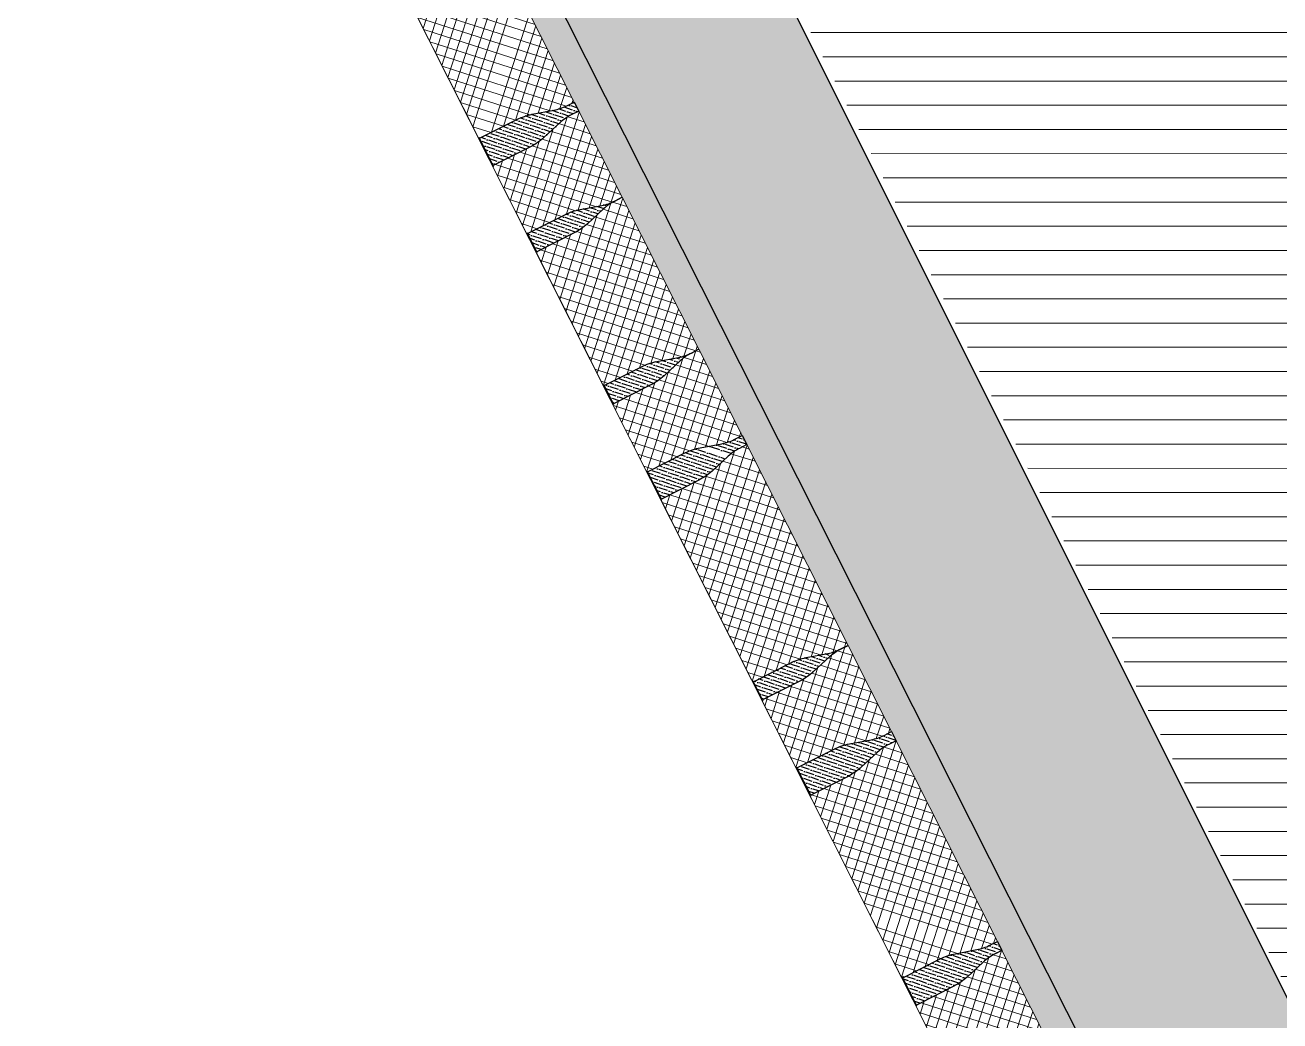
# Model space of a CAD drawing. Header units: metres. Extents: x 679304 to 680626, y 2747329 to 2750056.
# Drawn here: x 679472.212 to 679473.446, y 2747460.781 to 2747461.76 of the extents above; entities that cross this region are included whole.
import ezdxf

# ---------------------------------------------------------------- set-up
doc = ezdxf.new("R2010")
doc.units = ezdxf.units.M
doc.layers.add('-aux', color=50, linetype='Continuous', plot=False)
doc.layers.add('00_Aux', color=5, linetype='Continuous', plot=False)
for name, color, linetype, lineweight in [('02-L-seccionat', 4, 'Continuous', 5), ('3-TR Formigó', 252, 'Continuous', 0), ('3-TR terra compactada', 45, 'Continuous', 0)]:
    doc.layers.add(name, color=color, linetype=linetype, lineweight=lineweight)
doc.layers.add('3-TR tot_u', color=8, linetype='Continuous', lineweight=5, true_color=0x787878)
doc.layers.add('EIT_3 TR sorra', color=9, linetype='Continuous', true_color=0xd8ceb0)
pattern_1 = [(45.62835957409077, (4.446994476951658, -70.78342585964128), (0.0017371882011217, 0.0066564220950888), [0.0085328125000001, -0.0017065625, 0, -0.0017065625])]
pattern_2 = [(46.64256028434325, (-13.61517175892368, 29.9016847894527), (-0.0069254832040353, 0.0065393659777249), []), (136.6425602843431, (-13.61517175892368, 29.9016847894527), (-0.0065393659777249, -0.0069254832040353), [])]
pattern_3 = [(45.62835957409077, (4.12086569564417, -70.79023344721645), (0.0017371882011217, 0.0066564220950888), [0.0085328125000001, -0.0017065625, 0, -0.0017065625])]

# ---------------------------------------------------------------- blocks, each defined once
blk = doc.blocks.new('View P3')
at = {"layer": '3-TR Formigó'}
h = blk.add_hatch(dxfattribs=at)
h.set_pattern_fill('ANSI37', color=256, scale=0.003, angle=-16.63348232587778, style=0)
h.set_pattern_definition(pattern_2)
edge = h.paths.add_edge_path()
edge.add_line((32.73603580705822, 0.0392334475181997), (32.73586476687342, 0.0474274426233024))
edge.add_arc((32.68745775800198, 0.0464169979095459), 0.0484175537119479, 1.195814687609805, 17.19483381399773)
edge.add_line((32.73371129017323, 0.0607302878051996), (32.72733311960474, 0.0813414037693292))
edge.add_arc((32.78192363446578, 0.0982345980592072), 0.0571445915126032, 181.1958153532069, 197.1948344794894, ccw=False)
edge.add_line((32.72479148861021, 0.0970420246012509), (32.72393323061988, 0.1381583428010344))
edge.add_line((32.72393323061988, 0.1381583428010344), (32.72313619824127, 0.1381417065858841))
edge.add_line((32.7231361977756, 0.1381417065858841), (32.72311858227477, 0.1389855993911624))
edge.add_line((32.72311858367175, 0.1389855998568237), (32.52359059965238, 0.1348206701222807))
edge.add_line((32.52359059965238, 0.1348206694237888), (32.52360821561888, 0.133976774290204))
edge.add_line((32.52360821468756, 0.1339767747558653), (32.52281118137762, 0.1339601411018521))
edge.add_line((32.52281118137762, 0.1339601408690214), (32.5236694412306, 0.0928438217379153))
edge.add_arc((32.46653729397804, 0.0916512494441122), 0.0571445926843022, -14.80320488933819, 1.1958142369442726, ccw=False)
edge.add_line((32.52178520616144, 0.0770508153364062), (32.51627268642187, 0.0561914904974401))
edge.add_arc((32.56308321701363, 0.0438208156265319), 0.0484175525870851, 165.1967973102732, 181.195816436661)
edge.add_line((32.51467620953917, 0.0428103692829609), (32.51484725018964, 0.034616376273334))
edge.add_line((32.51484725018964, 0.034616376273334), (32.73603580705822, 0.0392334475181997))
h = blk.add_hatch(dxfattribs=at)
h.set_pattern_fill('ANSI37', color=256, scale=0.003, angle=-16.63348232587778, style=0)
h.set_pattern_definition(pattern_2)
edge = h.paths.add_edge_path()
edge.add_line((32.13751211483032, 0.0267399307340384), (32.13734107557684, 0.0349339242093265))
edge.add_arc((32.08893406204879, 0.0339234787970781), 0.0484175581081996, 1.19581585106088, 17.19483497744947)
edge.add_line((32.13518759794534, 0.048236770555377), (32.12880942691118, 0.0688478853553534))
edge.add_arc((32.18339995061979, 0.0857410740572959), 0.0571445978751953, 181.1958075232083, 197.1948266494911, ccw=False)
edge.add_line((32.12626779824495, 0.0845485082827509), (32.1254095393233, 0.1256648246198893))
edge.add_line((32.12540953885764, 0.1256648246198893), (32.12461250741035, 0.1256481879390776))
edge.add_line((32.12461250834167, 0.1256481879390776), (32.12459489144385, 0.126492079347372))
edge.add_line((32.12459489190951, 0.126492079347372), (31.92506690789014, 0.1223271498456597))
edge.add_line((31.92506690695882, 0.1223271498456597), (31.92508452106267, 0.1214832570403814))
edge.add_line((31.92508452059701, 0.1214832570403814), (31.92428749008104, 0.1214666231535375))
edge.add_line((31.9242874905467, 0.1214666231535375), (31.92514574946836, 0.0803503040224314))
edge.add_arc((31.86801359942183, 0.079157728003338), 0.05714459561045, -14.80320116053639, 1.1958179657456753, ccw=False)
edge.add_line((31.9232615143992, 0.0645572966895998), (31.91774899419397, 0.0436979720834643))
edge.add_arc((31.96455952851102, 0.0313272965140641), 0.0484175550789983, 165.1967976620946, 181.1958167884833)
edge.add_line((31.91615251963958, 0.0303168506361544), (31.91632355982438, 0.0221228571608663))
edge.add_line((31.91632355842739, 0.022122856695205), (32.13751211483032, 0.0267399307340384))
h = blk.add_hatch(dxfattribs=at)
h.set_pattern_fill('ANSI37', color=256, scale=0.003, angle=-16.63348232587778, style=0)
h.set_pattern_definition(pattern_2)
edge = h.paths.add_edge_path()
edge.add_line((32.24245234159753, 0.0289304442703724), (32.24228130234406, 0.0371244382113218))
edge.add_arc((32.19387428322807, 0.0361139914020896), 0.0484175625044513, 1.195817014511727, 17.194836140901)
edge.add_line((32.2401278228499, 0.0504272854886949), (32.23374965228141, 0.0710384000558406))
edge.add_arc((32.28834017086774, 0.0879315915517509), 0.0571445934552276, 181.1958116392548, 197.1948307655381, ccw=False)
edge.add_line((32.2312080222182, 0.0867390218190849), (32.23034976376221, 0.1278553381562233))
edge.add_line((32.23034976422787, 0.1278553381562233), (32.22955273231491, 0.1278387019410729))
edge.add_line((32.22955273278058, 0.1278387024067342), (32.2295351177454, 0.1286825947463512))
edge.add_line((32.2295351177454, 0.1286825942806899), (32.15625328710303, 0.1271529148798436))
edge.add_line((32.15625328663737, 0.1271529151126742), (32.15627090120688, 0.1263090227730572))
edge.add_line((32.15627090120688, 0.1263090227730572), (32.15547386929393, 0.1262923886533827))
edge.add_line((32.15547386929393, 0.126292388420552), (32.15633212961257, 0.085176067892462))
edge.add_arc((32.09919999027625, 0.0839834986254573), 0.0571445845761173, -14.803207548653575, 1.1958115776296836, ccw=False)
edge.add_line((32.15444789407775, 0.0693830642849207), (32.14893537433818, 0.0485237378161401))
edge.add_arc((32.19574590167031, 0.0361530613154173), 0.0484175502933689, 165.1967949925472, 181.1958141189365)
edge.add_line((32.14733889698982, 0.0351426168344915), (32.14750993857161, 0.0269486233592034))
edge.add_line((32.14750993857161, 0.0269486233592034), (32.24245234020055, 0.0289304442703724))
h = blk.add_hatch(dxfattribs=at)
h.set_pattern_fill('ANSI37', color=256, scale=0.003, angle=-16.63348232587778, style=0)
h.set_pattern_definition(pattern_2)
edge = h.paths.add_edge_path()
edge.add_line((32.40990702481941, 0.0324258795008063), (32.40973598323762, 0.0406198732089251))
edge.add_arc((32.36132896412164, 0.0396094347815961), 0.0484175636450154, 1.195806767932544, 17.19482589432039)
edge.add_line((32.40758250793442, 0.0539227211847901), (32.40120433736592, 0.0745338359847665))
edge.add_arc((32.45579485362396, 0.0914270267821849), 0.0571445918036747, 181.1958119073178, 197.1948310335993, ccw=False)
edge.add_line((32.39866270776838, 0.0902344570495188), (32.39780444744975, 0.1313507740851492))
edge.add_line((32.39780444651842, 0.1313507738523185), (32.39700741507113, 0.1313341378699988))
edge.add_line((32.39700741553679, 0.1313341381028295), (32.39698980096728, 0.1321780295111239))
edge.add_line((32.39698980050162, 0.1321780295111239), (32.25119568826631, 0.1291347364895046))
edge.add_line((32.25119568826631, 0.1291347364895046), (32.25121330562979, 0.1282908420544118))
edge.add_line((32.25121330562979, 0.1282908422872424), (32.25041627278552, 0.1282742095645517))
edge.add_line((32.25041627325118, 0.1282742093317211), (32.25127453217283, 0.0871578890364617))
edge.add_arc((32.19414238957688, 0.0859653176739812), 0.0571445877004688, -14.803205485523677, 1.1958136407591837, ccw=False)
edge.add_line((32.24939029710367, 0.0713648842647672), (32.24387777876109, 0.0505055573303253))
edge.add_arc((32.29068830236793, 0.0381348778028041), 0.048417546536586, 165.1967904743723, 181.1958096007609)
edge.add_line((32.24228130001575, 0.0371244377456606), (32.24245233973488, 0.0289304442703724))
edge.add_line((32.24245234159753, 0.0289304442703724), (32.40990702621639, 0.0324258792679757))
h = blk.add_hatch(dxfattribs=at)
h.set_pattern_fill('ANSI37', color=256, scale=0.003, angle=-16.63348232587778, style=0)
h.set_pattern_definition(pattern_2)
edge = h.paths.add_edge_path()
edge.add_line((32.50484942877665, 0.0344076920300722), (32.5046783881262, 0.0426016869023442))
edge.add_arc((32.45627137226984, 0.0415912382304669), 0.0484175602944713, 1.195819443484136, 17.19483856987254)
edge.add_line((32.50252491049469, 0.055904533714056), (32.49614673992619, 0.0765156506095082))
edge.add_arc((32.55073724873364, 0.0934088369831443), 0.0571445838369409, 181.1958098017445, 197.1948289280277, ccw=False)
edge.add_line((32.49360511079431, 0.0922162695787847), (32.49274685140699, 0.1333325877785683))
edge.add_line((32.49274685094133, 0.1333325882442295), (32.49194981902838, 0.1333159527275711))
edge.add_line((32.49194981902838, 0.1333159524947405), (32.49193220445886, 0.1341598439030349))
edge.add_line((32.49193220445886, 0.1341598434373736), (32.41865037288517, 0.132630163570866))
edge.add_line((32.41865037288517, 0.1326301633380353), (32.41866798885167, 0.1317862709984183))
edge.add_line((32.41866798885167, 0.1317862714640796), (32.41787095647306, 0.131769637344405))
edge.add_line((32.41787095647306, 0.1317696371115744), (32.41872921492904, 0.0906533182132989))
edge.add_arc((32.36159706115723, 0.0894607454538346), 0.0571445993294135, -14.803204094424188, 1.1958150318575917, ccw=False)
edge.add_line((32.41684497985989, 0.0748603101819754), (32.41133246105164, 0.0540009867399931))
edge.add_arc((32.45814299723134, 0.0416303114034236), 0.0484175567402761, 165.1967978966429, 181.1958170230314)
edge.add_line((32.40973598416895, 0.04061986412853), (32.40990702435374, 0.0324258718173951))
edge.add_line((32.40990702435374, 0.0324258720502257), (32.50484942877665, 0.0344076920300722))
h = blk.add_hatch(dxfattribs=at)
h.set_pattern_fill('ANSI37', color=256, scale=0.003, angle=-16.63348232587778, style=0)
h.set_pattern_definition(pattern_2)
edge = h.paths.add_edge_path()
edge.add_line((31.5801969524473, 0.0151065823156387), (31.58002591319382, 0.0233005750924349))
edge.add_arc((31.53161889361218, 0.0222901287488639), 0.0484175649817909, 1.195816539941112, 17.19483566633011)
edge.add_line((31.57787243556231, 0.0366034233011305), (31.57149426452816, 0.0572145381011069))
edge.add_arc((31.6260847831145, 0.0741077261045575), 0.0571445929205195, 181.1958083273974, 197.1948274536797, ccw=False)
edge.add_line((31.56895263539627, 0.0729151596315205), (31.56809437507764, 0.1140314759686589))
edge.add_line((31.56809437507764, 0.1140314759686589), (31.56729734409601, 0.1140148399863392))
edge.add_line((31.56729734409601, 0.1140148397535086), (31.56727972952649, 0.1148587323259562))
edge.add_line((31.56727972952649, 0.1148587325587869), (31.49399789841846, 0.1133290529251099))
edge.add_line((31.4939978979528, 0.1133290529251099), (31.49401551298797, 0.1124851601198316))
edge.add_line((31.49401551252231, 0.1124851601198316), (31.4932184801437, 0.1124685273971409))
edge.add_line((31.49321848107502, 0.1124685276299715), (31.49407674092799, 0.071352205472067))
edge.add_arc((31.43694460485131, 0.0701596322469413), 0.0571445816877961, -14.803204515400125, 1.195814610882394, ccw=False)
edge.add_line((31.49219250679016, 0.055559201631695), (31.48667998751625, 0.0346998751629144))
edge.add_arc((31.53349051531404, 0.0223291940055788), 0.04841755171862, 165.1967892121147, 181.1958083385039)
edge.add_line((31.48508350783959, 0.0213187546469271), (31.48525455035269, 0.0131247616373003))
edge.add_line((31.48525455081836, 0.0131247616373003), (31.5801969524473, 0.0151065823156387))
h = blk.add_hatch(dxfattribs=at)
h.set_pattern_fill('ANSI37', color=256, scale=0.003, angle=-16.63348232587778, style=0)
h.set_pattern_definition(pattern_2)
edge = h.paths.add_edge_path()
edge.add_line((31.81138333212584, 0.0199323431588709), (31.81121229287237, 0.0281263359356672))
edge.add_arc((31.76280527794734, 0.0271158926188946), 0.0484175603181798, 1.195813422088521, 17.194832548478)
edge.add_line((31.80905881617218, 0.0414291829802096), (31.80268064560369, 0.0620402996428311))
edge.add_arc((31.85727116186172, 0.0789334904402495), 0.0571445918036713, 181.1958119073179, 197.1948310336003, ccw=False)
edge.add_line((31.80013901554048, 0.0777409207075834), (31.79928075615317, 0.1188572382088751))
edge.add_line((31.79928075568751, 0.1188572384417057), (31.79848372517154, 0.1188406010624021))
edge.add_line((31.7984837256372, 0.1188406008295715), (31.79846610873938, 0.1196844924706966))
edge.add_line((31.79846610873938, 0.1196844927035272), (31.59893812472001, 0.1155195629689842))
edge.add_line((31.59893812565133, 0.1155195627361536), (31.59895574068651, 0.1146756703965366))
edge.add_line((31.59895574022085, 0.1146756703965366), (31.59815870830789, 0.1146590351127088))
edge.add_line((31.59815870784223, 0.1146590351127088), (31.59901696722954, 0.0735427169129253))
edge.add_arc((31.54188481718302, 0.0723501408938319), 0.05714459561045, -14.80320116053639, 1.1958179657456753, ccw=False)
edge.add_line((31.59713273309171, 0.0577497091144323), (31.59162021242082, 0.0368903845082969))
edge.add_arc((31.63843074487522, 0.0245197096373886), 0.0484175542483595, 165.1967975448204, 181.1958166712092)
edge.add_line((31.59002373553813, 0.0235092632938177), (31.59019477572292, 0.0153152698185295))
edge.add_line((31.59019477572292, 0.0153152700513601), (31.81138333212584, 0.0199323433917016))
h = blk.add_hatch(dxfattribs=at)
h.set_pattern_fill('ANSI37', color=256, scale=0.003, angle=-16.63348232587778, style=0)
h.set_pattern_definition(pattern_2)
edge = h.paths.add_edge_path()
edge.add_line((31.91632355703041, 0.0221228578593582), (31.91615251870826, 0.0303168511018157))
edge.add_arc((31.86774549959228, 0.0293064042925835), 0.0484175641560111, 1.195816698131316, 17.19483582452039)
edge.add_line((31.91399904107675, 0.0436196988448501), (31.90762087004259, 0.0642308138776571))
edge.add_arc((31.9622113853693, 0.0811239983886481), 0.0571445890826886, 181.1958055516659, 197.1948246779486, ccw=False)
edge.add_line((31.90507924137637, 0.0799314347095788), (31.90422098105774, 0.1210477515123784))
edge.add_line((31.90422098198906, 0.1210477515123784), (31.9034239500761, 0.1210311150643974))
edge.add_line((31.90342394961044, 0.1210311148315668), (31.90340633504093, 0.1218750074040145))
edge.add_line((31.90340633504093, 0.1218750076368451), (31.83012450393289, 0.1203453284688294))
edge.add_line((31.83012450393289, 0.1203453284688294), (31.83014211896807, 0.1195014347322285))
edge.add_line((31.83014211896807, 0.1195014347322285), (31.82934508658946, 0.1194848020095378))
edge.add_line((31.8293450861238, 0.1194848017767072), (31.83020334597677, 0.0783684805501253))
edge.add_arc((31.77307120896876, 0.0771759101189673), 0.057144582716639, -14.803206081708481, 1.1958130445739243, ccw=False)
edge.add_line((31.82831911137327, 0.0625754771754146), (31.82280659256503, 0.0417161502409727))
edge.add_arc((31.86961712036282, 0.029345472343266), 0.0484175504915729, 165.1967930266449, 181.1958121530342)
edge.add_line((31.82121011475101, 0.0283350294921547), (31.82138115586713, 0.0201410364825279))
edge.add_line((31.82138115633279, 0.0201410367153585), (31.91632355749607, 0.0221228578593582))
at = {"layer": '3-TR terra compactada'}
h = blk.add_hatch(dxfattribs=at)
h.set_pattern_fill('LINE', color=256, scale=0.0075, angle=-115.557546249365, style=0)
h.set_pattern_definition([(244.4424537506349, (0, 0), (0.0214825048843796, -0.0102731270868518), [])])
h.paths.add_polyline_path([(33.4248187597841, -5.638298667035996), (33.42481875838712, -0.1896367226727307), (28.93739090207964, -0.2614927883259952), (28.93739993590862, -1.000565177295356), (26.21110249822959, -1.000591947464272), (26.21110249822959, -1.651717793662101), (20.74110249662772, -1.651717793662101), (20.74110249662772, -2.302507082698866), (15.27390249632299, -2.302507082931697), (15.27390249632299, -2.874289605300873), (9.8067024955526, -2.874289605068042), (9.80670249601826, -3.413715920876711), (9.806702496483922, -3.446072121150791), (3.534091623499989, -3.446072127204388), (3.534091622568666, -3.096072127111256), (4.285132287070155, -3.096072127576917), (4.285132286138832, -1.800471624359488), (3.985760098788887, -1.800471624359488), (2.185761064756661, -2.371778391767293), (2.185761065222322, -3.004299982450902), (1.234718102961778, -3.004299982450902), (1.234718103893101, -2.475620665121823), (0.8597663398832082, -2.475620665121823), (-0.9858305351808667, -2.439915189519524), (-0.9858305337838827, -5.63829866820015)])
at = {"layer": '3-TR tot_u'}
h = blk.add_hatch(dxfattribs=at)
h.set_pattern_fill('AR-CONC', color=256, scale=0.00025, angle=91.91934116583096)
h.set_pattern_definition([(160.1953837760519, (-14.87595083843916, 29.87536740722135), (-0.0119837746119465, 0.0441216602148261), [0.0047625, -0.0523874999999998]), (105.1953837760518, (-14.87595083843916, 29.87536740722135), (-0.0417860014481653, -0.0247584558711937), [0.00381, -0.0419101460424999]), (210.6468284760519, (-14.87694948306307, 29.87904419982806), (-0.0537697741913409, 0.019363204902993), [0.0040475022, -0.0445225611499999]), (156.3795837760519, (-14.88787005329504, 29.87098308117129), (-0.0135312515850268, 0.0672318225608618), [0.00714375, -0.0785812499999998]), (206.8309413860518, (-14.88899766234681, 29.87658572476357), (-0.0785429607784986, 0.03434791022805), [0.006071255785, -0.0667839020399998]), (101.3795349460517, (-14.88787005329504, 29.87098308117129), (-0.0785429607768016, 0.0343479102322634), [0.0057149917675, -0.0628649329799998]), (131.1953837760519, (-14.88708241237327, 29.87803876819089), (0.0109093268988697, 0.044399380475669), [0.0047625, -0.0523874999999999]), (76.19538377605198, (-14.88708241237327, 29.87803876819089), (-0.0485499251591669, -0.0013958385649105), [0.00381, -0.0419099999999999]), (181.6468287760519, (-14.88617330184206, 29.88173871766776), (-0.0376405984541771, 0.0430035417493901), [0.0040475022, -0.0445224843999999]), (147.6953837760519, (-14.87595083843916, 29.87536740722135), (-0.0201057304228568, -0.0065728976462752), [0, -0.0414019999999999, 0, -0.0425449999999999, 0, -0.0420687499999999]), (117.6953837760519, (-14.87595083843916, 29.87536740722135), (-0.0292723034591697, 0.0070317621901826), [0, -0.0242569999999999, 0, -0.0404494999999999, 0, -0.0160337499999999]), (77.69538377605197, (-14.87106231460348, 29.86207748344168), (-0.0103580975383896, 0.03230807276402), [0, -0.015875, 0, -0.0495299999999999, 0, -0.0657224999999998]), (67.695383776052, (-14.86887015076354, 29.85611787624657), (-0.0187502076605886, 0.032561131187465), [0, -0.0206375, 0, -0.032893, 0, -0.0466725])])
h.paths.add_polyline_path([(28.93739090207964, -0.2614927883259952), (33.51394939376041, -0.1813467321917415), (33.5139493951574, 0.0256936410441995), (28.93739090114832, -0.0703633548691869)])
at = {"layer": 'EIT_3 TR sorra'}
h = blk.add_hatch(dxfattribs=at)
h.set_pattern_fill('ANSI36', color=256, scale=0.001075, angle=0.6283595740907932, style=0, double=1)
h.set_pattern_definition(pattern_1)
edge = h.paths.add_edge_path()
edge.add_line((32.14751001121476, 0.0269451257772744), (32.13751219119877, 0.0267364326864481))
edge.add_line((32.13751219166443, 0.0267364326864481), (32.13734114915133, 0.0349304266273975))
edge.add_arc((32.08893414307386, 0.0339199882000685), 0.0484175501660155, 1.195807344709979, 17.19482647082198)
edge.add_line((32.13518767477945, 0.0482332711108029), (32.12880950374529, 0.0688443914987147))
edge.add_arc((32.18340001441538, 0.0857375804334879), 0.0571445865818677, 181.1958110556105, 197.1948301818282, ccw=False)
edge.add_line((32.12626787321642, 0.0845450111664832), (32.12540954072029, 0.1256648250855505))
edge.add_line((32.12540954025462, 0.1256648250855505), (32.15547386975959, 0.1262923846952617))
edge.add_line((32.15547387022525, 0.1262923846952617), (32.15633220179006, 0.085172571009025))
edge.add_arc((32.09920005314052, 0.0839800003450364), 0.0571445937130424, -14.803206455660984, 1.195812670650298, ccw=False)
edge.add_line((32.15444796625525, 0.0693795643746853), (32.14893544837833, 0.048520240932703))
edge.add_arc((32.19574597105384, 0.0361495604738593), 0.0484175459046793, 165.1967883912831, 181.1958075174962)
edge.add_line((32.14733896963299, 0.0351391220465303), (32.14751001121476, 0.026945126010105))
edge.add_line((32.14751001121476, 0.0269451257772744), (32.13751219119877, 0.0267364326864481))
h = blk.add_hatch(dxfattribs=at)
h.set_pattern_fill('ANSI36', color=256, scale=0.001075, angle=0.6283595740907932, style=0, double=1)
h.set_pattern_definition(pattern_1)
edge = h.paths.add_edge_path()
edge.add_line((32.24245241610333, 0.0289269471541047), (32.24228137359023, 0.0371209403965622))
edge.add_arc((32.19387436192483, 0.0361104977782816), 0.0484175567485384, 1.195812100585659, 17.19483122669815)
edge.add_line((32.24012789782137, 0.0504237865097821), (32.23374972771853, 0.0710349059663713))
edge.add_arc((32.28834024444223, 0.0879280935041607), 0.0571445912691844, 181.1958085954925, 197.1948277217116, ccw=False)
edge.add_line((32.23120809812099, 0.0867355270311237), (32.23034976609052, 0.1278553393203765))
edge.add_line((32.23034976655617, 0.1278553395532072), (32.25041627557948, 0.1282742058392614))
edge.add_line((32.25041627557948, 0.1282742056064308), (32.25127460528165, 0.0871543916873634))
edge.add_arc((32.19414246454835, 0.0859618203248829), 0.0571445860390918, -14.803205684266118, 1.19581344204488, ccw=False)
edge.add_line((32.2493903702125, 0.0713613871484995), (32.24387785140425, 0.0505020630080253))
edge.add_arc((32.29068837733939, 0.0381313823163509), 0.0484175492272348, 165.1967888603804, 181.1958079865932)
edge.add_line((32.24228137265891, 0.0371209429576993), (32.24245241563767, 0.0289269462227821))
h = blk.add_hatch(dxfattribs=at)
h.set_pattern_fill('ANSI36', color=256, scale=0.001075, angle=0.6283595740907932, style=0, double=1)
h.set_pattern_definition(pattern_1)
edge = h.paths.add_edge_path()
edge.add_line((32.40990709932521, 0.0324223837815225), (32.40973605774343, 0.0406163772568107))
edge.add_arc((32.36132904887199, 0.0396059355698526), 0.0484175540038465, 1.195810620753944, 17.19482974686557)
edge.add_line((32.40758258290589, 0.0539192226715386), (32.40120441326872, 0.0745303414296359))
edge.add_arc((32.45579493185505, 0.0914235347881913), 0.0571445953743712, 181.1958130271522, 197.194832153371, ccw=False)
edge.add_line((32.39866278227419, 0.0902309636585415), (32.39780445070937, 0.1313507757149637))
edge.add_line((32.39780445070937, 0.1313507757149637), (32.4178709583357, 0.1317696401383728))
edge.add_line((32.4178709583357, 0.1317696399055421), (32.41872929036617, 0.0906498278491199))
edge.add_arc((32.36159714404494, 0.0894572590477765), 0.0571445914193333, -14.803208419425403, 1.1958107068850836, ccw=False)
edge.add_line((32.4168450543657, 0.0748568219132722), (32.41133253509179, 0.0539974975399673))
edge.add_arc((32.45814305869862, 0.0416268217377365), 0.0484175444794315, 165.1967941717173, 181.1958132979294)
edge.add_line((32.40973605774343, 0.0406163786537945), (32.40990709885955, 0.0324223837815225))
h = blk.add_hatch(dxfattribs=at)
h.set_pattern_fill('ANSI36', color=256, scale=0.001075, angle=0.6283595740907932, style=0, double=1)
h.set_pattern_definition(pattern_1)
edge = h.paths.add_edge_path()
edge.add_line((32.51484732329846, 0.034612899646163), (32.50484950328246, 0.0344042065553367))
edge.add_line((32.50484950467944, 0.0344042051583529), (32.50467846356333, 0.0425981997977942))
edge.add_arc((32.45627145515755, 0.0415877536870539), 0.0484175515027946, 1.195817116721167, 17.19483624283317)
edge.add_line((32.50252498453483, 0.0559010449796915), (32.49614681582898, 0.0765121644362807))
edge.add_arc((32.55073732556776, 0.0934053543023765), 0.0571445851976638, 181.1958129796026, 197.1948321058204, ccw=False)
edge.add_line((32.49360518483445, 0.0922127838712186), (32.49274685420096, 0.1333325889427215))
edge.add_line((32.49274685466662, 0.1333325887098908), (32.52281118370593, 0.1339601478539407))
edge.add_line((32.52281118417159, 0.1339601478539407), (32.52366951387376, 0.0928403423167765))
edge.add_arc((32.46653736568987, 0.0916477697901428), 0.0571445935148384, -14.803204789988627, 1.1958143363227123, ccw=False)
edge.add_line((32.52178527927026, 0.0770473359152675), (32.51627275953069, 0.0561880141030997))
edge.add_arc((32.56308329012245, 0.0438173403963447), 0.0484175523894057, 165.1967992762619, 181.1958184024753)
edge.add_line((32.51467628218234, 0.0428068926557899), (32.51484732236713, 0.0346128989476711))
edge.add_line((32.51484732329846, 0.034612899646163), (32.50484950328246, 0.0344042065553367))
h = blk.add_hatch(dxfattribs=at)
h.set_pattern_fill('ANSI36', color=256, scale=0.001075, angle=0.6283595740907932, style=0, double=1)
h.set_pattern_definition([(45.62835957409077, (3.8896793150343, -70.7950592096895), (0.0017371882011217, 0.0066564220950888), [0.0085328125000001, -0.0017065625, 0, -0.0017065625])])
edge = h.paths.add_edge_path()
edge.add_line((31.59019484790042, 0.015311777126044), (31.58019702788442, 0.0151030840352178))
edge.add_line((31.58019702788442, 0.0151030840352178), (31.58002598583698, 0.0232970775105059))
edge.add_arc((31.53161897836253, 0.022286637686193), 0.048417552084931, 1.195808982732025, 17.19482810884385)
edge.add_line((31.57787251006812, 0.0365999224595726), (31.57149433996528, 0.0572110428474844))
edge.add_arc((31.62608485110104, 0.0741042331792414), 0.0571445860234403, 181.195812845571, 197.1948319717898, ccw=False)
edge.add_line((31.56895271176472, 0.0729116620495916), (31.56809437973425, 0.1140314762014896))
edge.add_line((31.56809438019991, 0.1140314759686589), (31.59815870970488, 0.1146590360440314))
edge.add_line((31.59815870784223, 0.1146590365096927), (31.59901703847572, 0.0735392216593027))
edge.add_arc((31.54188489494845, 0.0723466482013464), 0.0571445891634435, -14.80320362113639, 1.1958155051742096, ccw=False)
edge.add_line((31.59713280387223, 0.0577462161891163), (31.59162028506398, 0.0368868922814727))
edge.add_arc((31.63843080727384, 0.0245162164792419), 0.0484175444794281, 165.1967941717163, 181.1958132979295)
edge.add_line((31.59002380724996, 0.0235057733952999), (31.59019484743476, 0.015311777126044))
edge.add_line((31.59019484790042, 0.015311777126044), (31.58019702788442, 0.0151030840352178))
h = blk.add_hatch(dxfattribs=at)
h.set_pattern_fill('ANSI36', color=256, scale=0.001075, angle=0.6283595740907932, style=0, double=1)
h.set_pattern_definition(pattern_3)
edge = h.paths.add_edge_path()
edge.add_line((31.82138123037294, 0.0201375395990908), (31.81138340895996, 0.0199288451112807))
edge.add_line((31.81138340802863, 0.0199288451112807), (31.81121236598119, 0.0281228399835527))
edge.add_arc((31.76280535990372, 0.0271123996935785), 0.0484175504333712, 1.195809299112257, 17.19482842522426)
edge.add_line((31.80905889067799, 0.0414256844669581), (31.80268071964383, 0.0620368048548699))
edge.add_arc((31.85727122984827, 0.0789299895986915), 0.0571445843955931, 181.1958080118159, 197.1948271380348, ccw=False)
edge.add_line((31.80013909097761, 0.077737424056977), (31.79928075894713, 0.1188572379760444))
edge.add_line((31.79928075848148, 0.1188572379760444), (31.82934508752078, 0.1194847985170782))
edge.add_line((31.82934508798644, 0.1194847985170782), (31.83020341861993, 0.0783649834338576))
edge.add_arc((31.77307127555832, 0.0771724097430706), 0.0571445883328045, -14.803203720500676, 1.1958154058100945, ccw=False)
edge.add_line((31.82831918355077, 0.0625719781965017), (31.82280666474253, 0.0417126528918743))
edge.add_arc((31.86961718462408, 0.0293419756926596), 0.0484175421857189, 165.196791853992, 181.1958109802043)
edge.add_line((31.82121018739417, 0.0283315349370241), (31.82138122944162, 0.0201375398319215))
edge.add_line((31.82138123037294, 0.0201375395990908), (31.81138340895996, 0.0199288451112807))
h = blk.add_hatch(dxfattribs=at)
h.set_pattern_fill('ANSI36', color=256, scale=0.001075, angle=0.6283595740907932, style=0, double=1)
h.set_pattern_definition(pattern_3)
edge = h.paths.add_edge_path()
edge.add_line((31.91632363572717, 0.0221193605102599), (31.9161525927484, 0.030313353985548))
edge.add_arc((31.86774558154866, 0.0293029060121626), 0.0484175550732701, 1.195818438362243, 17.19483756447387)
edge.add_line((31.91399911418557, 0.043616199400276), (31.90762094501406, 0.0642273186240345))
edge.add_arc((31.96221146686003, 0.0811205049976707), 0.0571445951307281, 181.1958062694062, 197.1948253956249, ccw=False)
edge.add_line((31.90507931634784, 0.0799279408529401), (31.90422098431736, 0.1210477515123784))
edge.add_line((31.90422098431736, 0.1210477515123784), (31.92428749194369, 0.1214666184969246))
edge.add_line((31.92428749194369, 0.1214666184969246), (31.92514582257718, 0.0803468048106879))
edge.add_arc((31.86801368044689, 0.079154231119901), 0.0571445891634435, -14.80320362113639, 1.1958155051742096, ccw=False)
edge.add_line((31.92326158750802, 0.0645537991076708), (31.91774906916544, 0.0436944758985192))
edge.add_arc((31.96455959696323, 0.0313237919472158), 0.0484175504542821, 165.1967850458503, 181.1958041720629)
edge.add_line((31.91615258995444, 0.0303133558481932), (31.91632363386452, 0.0221193586476147))
h = blk.add_hatch(dxfattribs=at)
h.set_pattern_fill('ANSI36', color=256, scale=0.001075, angle=0.6283595740907932, style=0, double=1)
h.set_pattern_definition([(63.90440218431183, (46.95651126280426, 248.6317389379256), (-0.0004378649458388, 0.0068654244037283), [0.0085328125000001, -0.0017065625, 0, -0.0017065625])])
h.paths.add_polyline_path([(28.93739090114832, -0.0703633548691869), (33.5139493951574, 0.0256936410441995), (33.51394939282909, 0.0554721127264202), (28.93739090161398, -0.0400489154271782)])
at = {"layer": '-aux'}
for points in [[(32.14751001121476, 0.0269451257772744), (32.13751219166443, 0.0267364326864481), (32.13734114915133, 0.0349304266273975, 0.0699225111475427), (32.13518767477945, 0.0482332711108029), (32.12880950281397, 0.0688443914987147, -0.0699225111480096), (32.12626787321642, 0.0845450111664832), (32.12540954025462, 0.1256648250855505), (32.15547387022525, 0.1262923846952617), (32.15633220179006, 0.085172571009025, -0.0699225111484148), (32.15444796625525, 0.0693795643746853), (32.14893544837833, 0.048520240932703, 0.0699225111479849), (32.14733896963299, 0.0351391220465303), (32.14751001121476, 0.0269451257772744), (32.13751219166443, 0.0267364326864481)], [(32.24245241563767, 0.0289269462227821), (32.24245241610333, 0.0289269471541047), (32.24228137405589, 0.0371209403965622, 0.0699225111475427), (32.24012789782137, 0.0504237865097821), (32.23374972771853, 0.0710349059663713, -0.0699225111480096), (32.23120809812099, 0.0867355270311237), (32.23034976655617, 0.1278553395532072), (32.25041627557948, 0.1282742056064308), (32.25127460528165, 0.0871543916873634, -0.0699225111484148), (32.2493903702125, 0.0713613871484995), (32.24387785093859, 0.0505020627751947, 0.0699225111479849), (32.24228137265891, 0.0371209429576993), (32.24245241563767, 0.0289269462227821), (32.24245241610333, 0.0289269471541047)], [(32.40990709885955, 0.0324223837815225), (32.40990709932521, 0.0324223837815225), (32.40973605774343, 0.040616377722472, 0.0699225111475427), (32.40758258290589, 0.0539192226715386), (32.40120441326872, 0.0745303416624665, -0.0699225111480096), (32.39866278227419, 0.0902309636585415), (32.39780445070937, 0.1313507757149637), (32.4178709583357, 0.1317696399055421), (32.41872929036617, 0.0906498278491199, -0.0699225111484148), (32.4168450543657, 0.0748568219132722), (32.41133253509179, 0.0539974975399673, 0.0699225111479849), (32.40973605774343, 0.0406163786537945), (32.40990709885955, 0.0324223837815225), (32.40990709932521, 0.0324223837815225)], [(32.51484732329846, 0.034612899646163), (32.50484950467944, 0.0344042051583529), (32.50467846170068, 0.0425982004962862, 0.0699225111475427), (32.50252498453483, 0.0559010449796915), (32.49614681582898, 0.0765121644362807, -0.0699225111480096), (32.49360518483445, 0.0922127838712186), (32.49274685466662, 0.1333325887098908), (32.52281118417159, 0.1339601478539407), (32.52366951387376, 0.0928403423167765, -0.0699225111484148), (32.52178527927026, 0.0770473359152675), (32.51627275859937, 0.0561880138702691, 0.0699225111479849), (32.51467628218234, 0.0428068926557899), (32.51484732329846, 0.034612899646163), (32.50484950467944, 0.0344042051583529)], [(31.59019484790042, 0.015311777126044), (31.58019702788442, 0.0151030840352178), (31.58002598583698, 0.0232970775105059, 0.0699225111475427), (31.57787251006812, 0.0365999224595726), (31.57149434136227, 0.0572110428474844, -0.0699225111480096), (31.56895271176472, 0.0729116620495916), (31.56809438019991, 0.1140314759686589), (31.59815870784223, 0.1146590365096927), (31.59901703847572, 0.0735392216593027, -0.0699225111484148), (31.59713280387223, 0.0577462161891163), (31.59162028552965, 0.0368868922814727, 0.0699225111479849), (31.59002380724996, 0.0235057733952999), (31.59019484790042, 0.015311777126044), (31.58019702788442, 0.0151030840352178)], [(31.82138123037294, 0.0201375395990908), (31.81138340802863, 0.0199288451112807), (31.81121236598119, 0.0281228399835527, 0.0699225111475427), (31.80905889067799, 0.0414256844669581), (31.80268071964383, 0.0620368048548699, -0.0699225111480096), (31.80013909097761, 0.077737424056977), (31.79928075848148, 0.1188572379760444), (31.82934508798644, 0.1194847985170782), (31.83020341861993, 0.0783649832010269, -0.0699225111484148), (31.82831918355077, 0.0625719781965017), (31.82280666520819, 0.0417126528918743, 0.0699225111479849), (31.82121018739417, 0.0283315349370241), (31.82138123037294, 0.0201375395990908), (31.81138340802863, 0.0199288451112807)], [(31.91632363479584, 0.0221193586476147), (31.91632363572717, 0.0221193605102599), (31.91615259181708, 0.030313353985548, 0.0699225111475427), (31.91399911418557, 0.043616199400276), (31.90762094408274, 0.0642273183912039, -0.0699225111480096), (31.90507931634784, 0.0799279408529401), (31.90422098431736, 0.1210477515123784), (31.92428749194369, 0.1214666184969246), (31.92514582257718, 0.0803468050435186, -0.0699225111484148), (31.92326158750802, 0.0645537991076708), (31.9177490696311, 0.0436944761313498, 0.0699225111479849), (31.91615258995444, 0.0303133558481932), (31.91632363479584, 0.0221193586476147), (31.91632363572717, 0.0221193605102599)]]:
    blk.add_lwpolyline(points, format="xyb", dxfattribs=at)
at = {"layer": '00_Aux'}
for points in [[(28.93739090114832, -0.0703633548691869), (33.5139493951574, 0.0256936410441995)], [(28.93739090207964, -0.2614927883259952), (33.51394939376041, -0.1813467321917415)]]:
    blk.add_lwpolyline(points, dxfattribs=at)
at = {"layer": '02-L-seccionat'}
blk.add_lwpolyline([(28.97365689603612, 0.0607231515459716), (33.51394939329475, 0.1554977912455797)], dxfattribs=at)
for points in [[(32.73603580705822, 0.0392334475181997), (32.73586476687342, 0.047427442856133, 0.0699225111487571), (32.73371129017323, 0.0607302878051996), (32.7273331200704, 0.0813414035364986, -0.0699225111482901), (32.72479148861021, 0.0970420246012509), (32.72393323061988, 0.1381583428010344), (32.7231361977756, 0.1381417065858841), (32.72311858367175, 0.1389855998568237), (32.52359059965238, 0.1348206694237888), (32.52360821468756, 0.1339767747558653), (32.52281118137762, 0.1339601408690214), (32.5236694412306, 0.0928438217379153, -0.0699225111482901), (32.52178520616144, 0.0770508153364062), (32.51627268595621, 0.0561914904974401, 0.0699225111487571), (32.51467620953917, 0.0428103692829609), (32.51484725018964, 0.034616376273334)], [(32.13751211483032, 0.0267399307340384), (32.1373410760425, 0.0349339242093265, 0.0699225111487571), (32.13518759794534, 0.048236770555377), (32.12880942737684, 0.0688478853553534, -0.0699225111482901), (32.12626779824495, 0.0845485082827509), (32.12540953885764, 0.1256648246198893), (32.12461250834167, 0.1256481879390776), (32.12459489190951, 0.126492079347372), (31.92506690695882, 0.1223271498456597), (31.92508452059701, 0.1214832570403814), (31.9242874905467, 0.1214666231535375), (31.9251457490027, 0.0803503040224314, -0.0699225111482901), (31.9232615143992, 0.0645572966895998), (31.91774899605662, 0.0436979718506336, 0.0699225111487571), (31.91615251963958, 0.0303168506361544), (31.91632355842739, 0.022122856695205)], [(32.24245234159753, 0.0289304442703724), (32.24228130048141, 0.0371244384441525, 0.0699225111487571), (32.2401278228499, 0.0504272854886949), (32.23374965228141, 0.0710384002886713, -0.0699225111482901), (32.2312080222182, 0.0867390218190849), (32.23034976422787, 0.1278553381562233), (32.22955273278058, 0.1278387024067342), (32.2295351177454, 0.1286825942806899), (32.15625328663737, 0.1271529151126742), (32.15627090120688, 0.1263090227730572), (32.15547386929393, 0.126292388420552), (32.15633212961257, 0.085176067892462, -0.0699225111482901), (32.15444789407775, 0.0693830642849207), (32.1489353752695, 0.0485237371176481, 0.0699225111487571), (32.14733889698982, 0.0351426168344915), (32.14750993857161, 0.0269486233592034)], [(32.40990702481941, 0.0324258795008063), (32.40973598323762, 0.0406198729760945, 0.0699225111487571), (32.40758250793442, 0.0539227211847901), (32.40120433829725, 0.0745338359847665, -0.0699225111482901), (32.39866270776838, 0.0902344570495188), (32.39780444651842, 0.1313507738523185), (32.39700741553679, 0.1313341381028295), (32.39698980050162, 0.1321780295111239), (32.25119568826631, 0.1291347364895046), (32.25121330562979, 0.1282908422872424), (32.25041627325118, 0.1282742093317211), (32.25127453217283, 0.0871578892692924, -0.0699225111482901), (32.24939029710367, 0.0713648842647672), (32.24387777969241, 0.0505055570974946, 0.0699225111487571), (32.24228130001575, 0.0371244377456606), (32.24245234159753, 0.0289304442703724)], [(32.50484942877665, 0.0344076920300722), (32.5046783881262, 0.0426016869023442, 0.0699225111487571), (32.50252491049469, 0.055904533714056), (32.49614673992619, 0.0765156503766775, -0.0699225111482901), (32.49360511079431, 0.0922162695787847), (32.49274685094133, 0.1333325882442295), (32.49194981902838, 0.1333159524947405), (32.49193220445886, 0.1341598434373736), (32.41865037288517, 0.1326301633380353), (32.41866798885167, 0.1317862714640796), (32.41787095647306, 0.1317696371115744), (32.41872921492904, 0.0906533184461296, -0.0699225111482901), (32.41684497985989, 0.0748603101819754), (32.41133246105164, 0.0540009867399931, 0.0699225111487571), (32.40973598416895, 0.04061986412853), (32.40990702435374, 0.0324258720502257)], [(31.5801969524473, 0.0151065823156387), (31.58002591319382, 0.0233005750924349, 0.0699225111487571), (31.57787243556231, 0.0366034233011305), (31.57149426452816, 0.0572145385667682, -0.0699225111482901), (31.56895263539627, 0.0729151596315205), (31.56809437507764, 0.1140314759686589), (31.56729734409601, 0.1140148397535086), (31.56727972952649, 0.1148587325587869), (31.4939978979528, 0.1133290529251099), (31.49401551252231, 0.1124851601198316), (31.49321848107502, 0.1124685276299715), (31.49407674046234, 0.0713522052392364, -0.0699225111482901), (31.49219250679016, 0.055559201631695), (31.48667998798192, 0.0346998753957451, 0.0699225111487571), (31.48508350783959, 0.0213187546469271), (31.48525455081836, 0.0131247616373003)], [(31.81138333212584, 0.0199323431588709), (31.81121229380369, 0.0281263361684978, 0.0699225111487571), (31.80905881617218, 0.0414291829802096), (31.80268064560369, 0.0620402996428311, -0.0699225111482901), (31.80013901554048, 0.0777409207075834), (31.79928075568751, 0.1188572384417057), (31.7984837256372, 0.1188406008295715), (31.79846610873938, 0.1196844927035272), (31.59893812565133, 0.1155195627361536), (31.59895574022085, 0.1146756703965366), (31.59815870784223, 0.1146590351127088), (31.59901696769521, 0.073542716447264, -0.0699225111482901), (31.59713273309171, 0.0577497091144323), (31.59162021242082, 0.0368903852067888, 0.0699225111487571), (31.59002373553813, 0.0235092632938177), (31.59019477572292, 0.0153152700513601)], [(31.91632355703041, 0.0221228578593582), (31.91615252010524, 0.030316851567477, 0.0699225111487571), (31.91399904107675, 0.0436196988448501), (31.90762087004259, 0.0642308141104877, -0.0699225111482901), (31.90507924137637, 0.0799314347095788), (31.90422098198906, 0.1210477515123784), (31.90342394961044, 0.1210311148315668), (31.90340633504093, 0.1218750076368451), (31.83012450393289, 0.1203453284688294), (31.83014211896807, 0.1195014347322285), (31.8293450861238, 0.1194848017767072), (31.83020334690809, 0.0783684807829559, -0.0699225111482901), (31.82831911137327, 0.0625754771754146), (31.82280659256503, 0.0417161502409727, 0.0699225111487571), (31.82121011475101, 0.0283350294921547), (31.82138115633279, 0.0201410367153585)]]:
    blk.add_lwpolyline(points, format="xyb", close=True, dxfattribs=at)

msp = doc.modelspace()

# ---------------------------------------------------------------- block references
at = {"rotation": 115.5575828872439}
msp.add_blockref('View P3', (679486.810897724, 2747432.366190542), dxfattribs=at)

doc.saveas('drawing.dxf')
